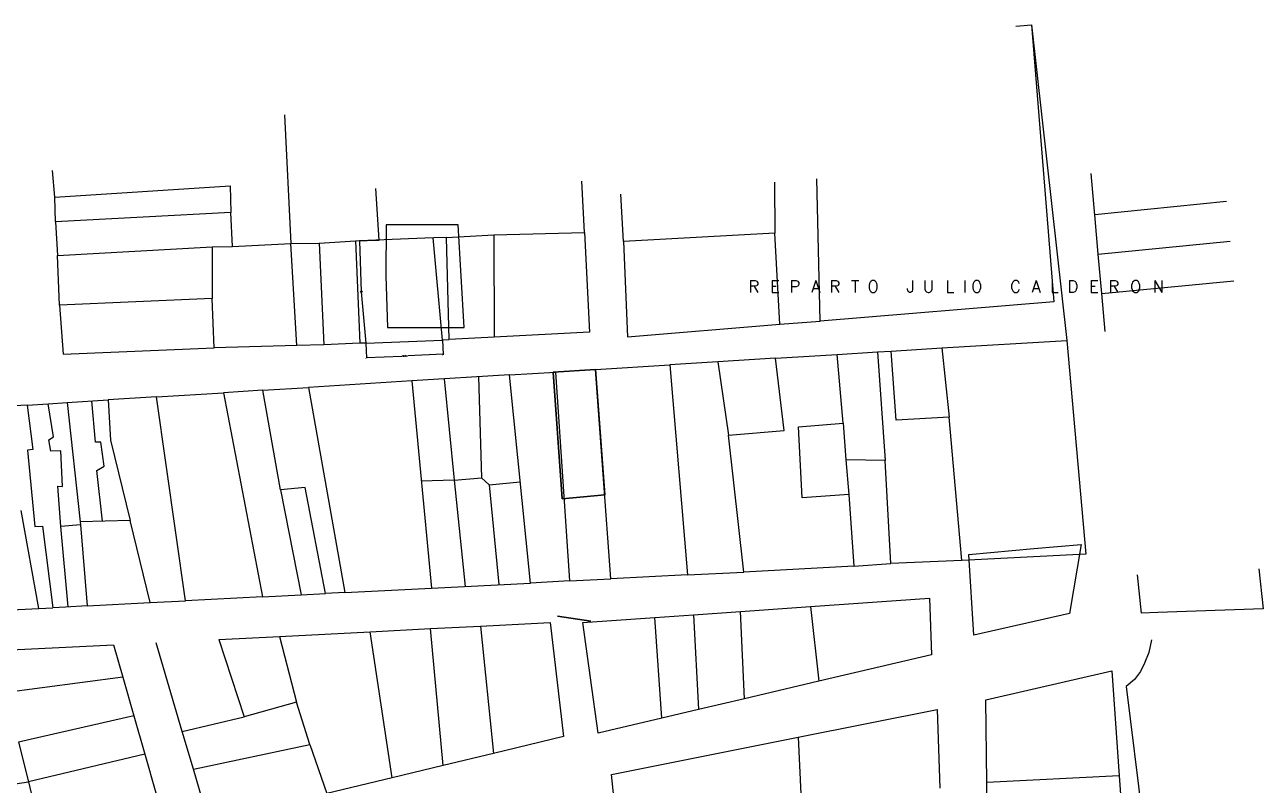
# Model space of a CAD drawing. Header units: millimetres. Extents: x 600588 to 602447, y 1316165 to 1317757.
# Drawn here: x 602048.8 to 602309, y 1316721.1 to 1316880.9 of the extents above; entities that cross this region are included whole.
import ezdxf

# ---------------------------------------------------------------- set-up
doc = ezdxf.new("R2010")
doc.units = ezdxf.units.MM
doc.header["$PDMODE"] = 35
doc.header["$PDSIZE"] = 0.5
doc.layers.add('2', color=7, linetype='Continuous')
doc.layers.add('Nivel 2', color=7, linetype='Continuous', lineweight=0)
doc.styles.add('ROMANS', font='ROMANS', dxfattribs={"height": 0.2})
doc.styles.add('Style-Txt', font='txt_____.ttf')
doc.dimstyles.new('STANDARD$0', dxfattribs={"dimtxt": 0.6, "dimasz": 0.5, "dimexe": 0.125, "dimexo": 0.000625, "dimgap": 0.0625, "dimtad": 0, "dimzin": 1, "dimdsep": 46, "dimtxsty": 'ROMANS', "dimblk1": 'ARCHTICK', "dimblk2": 'ARCHTICK', "dimsah": 1, "dimcen": 2.5, "dimclrd": 1, "dimclre": 1, "dimclrt": 30, "dimaunit": 1, "dimadec": 0, "dimazin": 0, "dimtfac": 1, "dimtix": 1, "dimtofl": 0, "dimtmove": 1, "dimatfit": 3, "dimldrblk": 'ARCHTICK', "dimfxl": 1, "dimtolj": 1, "dimtzin": 1, "dimarcsym": 0})

# ---------------------------------------------------------------- blocks, each defined once
blk = doc.blocks.new('_ARCHTICK')
at = {"color": 0, "linetype": 'ByBlock', "const_width": 0.15}
blk.add_lwpolyline([(-0.5, -0.5), (0.5, 0.5)], dxfattribs=at)
blk = doc.blocks.new('*D367')
at = {"layer": 'Defpoints', "color": 0, "linetype": 'Continuous', "lineweight": 30, "transparency": 16777216}
for p in [(602120.48, 1316813.99), (602136.57, 1316814.68), (602120.61, 1316810.94)]:
    blk.add_point(p, dxfattribs=at)
at = {"layer": 'Nivel 2', "color": 1, "lineweight": -2, "transparency": 16777216}
for p, q in [((602120.48, 1316813.99), (602120.62, 1316810.82)), ((602136.57, 1316814.68), (602136.7, 1316811.5)), ((602120.61, 1316810.94), (602128.02, 1316811.26)), ((602136.7, 1316811.63), (602129.29, 1316811.31))]:
    blk.add_line(p, q, dxfattribs=at)
at = {"layer": 'Nivel 2', "color": 1, "linetype": 'Continuous', "lineweight": -2, "transparency": 16777216, "xscale": 0.5, "yscale": 0.5, "zscale": 0.5}
for p, rotation in [((602120.61, 1316810.94), 182.4466599961831), ((602136.7, 1316811.63), 2.446659996183102)]:
    blk.add_blockref('_ARCHTICK', p, dxfattribs=dict(at, rotation=rotation))
at = {"layer": 'Nivel 2', "color": 30, "linetype": 'Continuous', "lineweight": -3, "transparency": 16777216, "insert": (602128.65, 1316811.28), "char_height": 0.2, "attachment_point": 5, "rotation": 2.4467, "style": 'ROMANS'}
blk.add_mtext('\\A1;16.10m.', dxfattribs=at)

msp = doc.modelspace()

# ---------------------------------------------------------------- linework, layer by layer
at = {"layer": '2', "color": 1, "linetype": 'Continuous'}
msp.add_lwpolyline([(602308.048, 1316766.558), (602308.999, 1316758.121), (602286.822, 1316757.376), (602283.414, 1316757.211), (602282.618, 1316765.292)], dxfattribs=at)
at = {"layer": 'Nivel 2', "color": 1, "linetype": 'Continuous', "lineweight": -3}
for p, q in [((602260.318, 1316880.876), (602267.765, 1316814.503)), ((602103.359, 1316861.924), (602104.742, 1316834.931)), ((602103.359, 1316861.924), (602104.742, 1316834.931)), ((602055.154, 1316844.656), (602054.673, 1316850.247)), ((602055.154, 1316844.656), (602054.673, 1316850.247)), ((602273.61, 1316840.901), (602272.834, 1316849.647)), ((602055.154, 1316844.656), (602091.974, 1316847.034)), ((602055.154, 1316844.656), (602091.974, 1316847.034)), ((602091.974, 1316847.034), (602092.099, 1316841.442)), ((602091.974, 1316847.034), (602092.099, 1316841.442)), ((602166.438, 1316837.25), (602165.835, 1316847.976)), ((602166.438, 1316837.25), (602165.835, 1316847.976)), ((602206.328, 1316847.774), (602206.423, 1316837.098)), ((602206.328, 1316847.774), (602206.423, 1316837.098)), ((602215.911, 1316818.576), (602215.228, 1316848.52)), ((602215.911, 1316818.576), (602215.228, 1316848.52)), ((602055.277, 1316839.471), (602055.154, 1316844.656)), ((602055.277, 1316839.471), (602055.154, 1316844.656)), ((602123.256, 1316835.611), (602122.601, 1316846.439)), ((602123.256, 1316835.611), (602122.601, 1316846.439)), ((602174.585, 1316835.349), (602174.036, 1316845.313)), ((602174.585, 1316835.349), (602174.036, 1316845.313)), ((602301.252, 1316843.719), (602273.606, 1316840.905)), ((602092.099, 1316841.442), (602055.277, 1316839.471)), ((602092.099, 1316841.442), (602055.277, 1316839.471)), ((602055.277, 1316839.471), (602055.662, 1316832.405)), ((602055.277, 1316839.471), (602055.662, 1316832.405)), ((602092.485, 1316834.274), (602092.099, 1316841.442)), ((602092.485, 1316834.274), (602092.099, 1316841.442)), ((602274.341, 1316832.65), (602273.609, 1316840.902)), ((602137.396, 1316836.174), (602147.364, 1316836.72)), ((602137.396, 1316836.174), (602147.364, 1316836.72)), ((602147.364, 1316836.72), (602166.438, 1316837.25)), ((602147.364, 1316836.72), (602166.438, 1316837.25)), ((602147.364, 1316836.72), (602147.402, 1316815.264)), ((602147.364, 1316836.72), (602147.402, 1316815.264)), ((602206.423, 1316837.098), (602174.585, 1316835.349)), ((602206.423, 1316837.098), (602174.585, 1316835.349)), ((602207.418, 1316817.984), (602206.423, 1316837.098)), ((602207.418, 1316817.984), (602206.423, 1316837.098)), ((602055.662, 1316832.405), (602088.161, 1316834.207)), ((602055.662, 1316832.405), (602088.161, 1316834.207)), ((602088.161, 1316834.207), (602092.485, 1316834.274)), ((602088.161, 1316834.207), (602092.485, 1316834.274)), ((602088.161, 1316834.207), (602088.206, 1316823.377)), ((602088.161, 1316834.207), (602088.206, 1316823.377)), ((602092.485, 1316834.274), (602104.742, 1316834.931)), ((602092.485, 1316834.274), (602104.742, 1316834.931)), ((602104.742, 1316834.931), (602110.643, 1316834.953)), ((602104.742, 1316834.931), (602110.643, 1316834.953)), ((602105.949, 1316813.479), (602104.742, 1316834.931)), ((602105.949, 1316813.479), (602104.742, 1316834.931)), ((602110.643, 1316834.953), (602118.271, 1316835.44)), ((602110.643, 1316834.953), (602118.271, 1316835.44)), ((602110.643, 1316834.953), (602111.646, 1316813.654)), ((602110.643, 1316834.953), (602111.646, 1316813.654)), ((602118.271, 1316835.44), (602123.256, 1316835.611)), ((602118.271, 1316835.44), (602123.256, 1316835.611)), ((602118.271, 1316835.44), (602119.224, 1316813.988)), ((602118.271, 1316835.44), (602119.224, 1316813.988)), ((602137.396, 1316836.174), (602134.755, 1316836.134)), ((602137.993, 1316814.771), (602137.396, 1316836.174)), ((602137.993, 1316814.771), (602137.396, 1316836.174)), ((602274.342, 1316832.654), (602302.036, 1316835.376)), ((602056.112, 1316821.933), (602055.662, 1316832.405)), ((602056.112, 1316821.933), (602055.662, 1316832.405)), ((602275.073, 1316824.401), (602274.341, 1316832.651)), ((602302.804, 1316826.987), (602275.062, 1316824.371)), ((602088.206, 1316823.377), (602056.112, 1316821.933)), ((602088.206, 1316823.377), (602056.112, 1316821.933)), ((602088.605, 1316812.956), (602088.206, 1316823.377)), ((602088.605, 1316812.956), (602088.206, 1316823.377)), ((602275.777, 1316816.452), (602275.073, 1316824.404)), ((602207.418, 1316817.984), (602215.911, 1316818.576)), ((602207.418, 1316817.984), (602215.911, 1316818.576)), ((602105.949, 1316813.479), (602088.605, 1316812.956)), ((602105.949, 1316813.479), (602088.605, 1316812.956)), ((602111.646, 1316813.654), (602105.949, 1316813.479)), ((602111.646, 1316813.654), (602105.949, 1316813.479)), ((602119.224, 1316813.988), (602111.646, 1316813.654)), ((602119.224, 1316813.988), (602111.646, 1316813.654)), ((602120.481, 1316813.992), (602119.224, 1316813.988)), ((602136.567, 1316814.679), (602137.993, 1316814.771)), ((602136.567, 1316814.679), (602137.993, 1316814.771)), ((602147.402, 1316815.264), (602137.993, 1316814.771)), ((602147.402, 1316815.264), (602137.993, 1316814.771)), ((602230.848, 1316812.315), (602241.471, 1316812.979)), ((602230.848, 1316812.315), (602241.471, 1316812.979)), ((602241.471, 1316812.979), (602243.006, 1316798.392)), ((602241.471, 1316812.979), (602243.006, 1316798.392)), ((602206.507, 1316810.795), (602194.45, 1316810.042)), ((602206.507, 1316810.795), (602194.45, 1316810.042)), ((602206.507, 1316810.795), (602219.464, 1316811.604)), ((602206.507, 1316810.795), (602219.464, 1316811.604)), ((602208.324, 1316795.616), (602206.507, 1316810.795)), ((602208.324, 1316795.616), (602206.507, 1316810.795)), ((602219.464, 1316811.604), (602227.998, 1316812.137)), ((602219.464, 1316811.604), (602227.998, 1316812.137)), ((602220.781, 1316797.189), (602219.464, 1316811.604)), ((602220.781, 1316797.189), (602219.464, 1316811.604)), ((602227.998, 1316812.137), (602230.848, 1316812.315)), ((602227.998, 1316812.137), (602230.848, 1316812.315)), ((602227.998, 1316812.137), (602229.563, 1316789.291)), ((602227.998, 1316812.137), (602229.563, 1316789.291)), ((602231.919, 1316797.791), (602230.848, 1316812.315)), ((602231.919, 1316797.791), (602230.848, 1316812.315)), ((602150.672, 1316807.307), (602160.295, 1316807.908)), ((602150.672, 1316807.307), (602160.295, 1316807.908)), ((602159.838, 1316807.879), (602161.684, 1316781.293)), ((602168.741, 1316808.435), (602160.295, 1316807.908)), ((602168.741, 1316808.435), (602160.295, 1316807.908)), ((602160.295, 1316807.908), (602163.284, 1316764.001)), ((602160.295, 1316807.908), (602163.284, 1316764.001)), ((602168.741, 1316808.435), (602184.328, 1316809.409)), ((602168.741, 1316808.435), (602184.328, 1316809.409)), ((602171.926, 1316764.437), (602168.741, 1316808.435)), ((602171.926, 1316764.437), (602168.741, 1316808.435)), ((602194.45, 1316810.042), (602184.328, 1316809.409)), ((602194.45, 1316810.042), (602184.328, 1316809.409)), ((602184.328, 1316809.409), (602188.062, 1316765.272)), ((602184.328, 1316809.409), (602188.062, 1316765.272)), ((602194.45, 1316810.042), (602196.628, 1316794.606)), ((602194.45, 1316810.042), (602196.628, 1316794.606)), ((602130.111, 1316806.022), (602108.397, 1316804.666)), ((602130.111, 1316806.022), (602108.397, 1316804.666)), ((602150.672, 1316807.307), (602130.111, 1316806.022)), ((602150.672, 1316807.307), (602130.111, 1316806.022)), ((602130.111, 1316806.022), (602134.242, 1316762.506)), ((602130.111, 1316806.022), (602134.242, 1316762.506)), ((602130.111, 1316806.022), (602134.242, 1316762.506)), ((602130.111, 1316806.022), (602134.242, 1316762.506)), ((602155.039, 1316763.569), (602150.672, 1316807.307)), ((602155.039, 1316763.569), (602150.672, 1316807.307)), ((602155.039, 1316763.569), (602150.672, 1316807.307)), ((602155.039, 1316763.569), (602150.672, 1316807.307)), ((602076.462, 1316802.671), (602066.348, 1316802.039)), ((602076.462, 1316802.671), (602066.348, 1316802.039)), ((602076.462, 1316802.671), (602090.588, 1316803.553)), ((602076.462, 1316802.671), (602090.588, 1316803.553)), ((602082.572, 1316759.831), (602076.462, 1316802.671)), ((602082.572, 1316759.831), (602076.462, 1316802.671)), ((602098.809, 1316804.067), (602090.588, 1316803.553)), ((602098.809, 1316804.067), (602090.588, 1316803.553)), ((602090.588, 1316803.553), (602098.765, 1316760.669)), ((602090.588, 1316803.553), (602098.765, 1316760.669)), ((602090.588, 1316803.553), (602098.765, 1316760.669)), ((602090.588, 1316803.553), (602098.765, 1316760.669)), ((602098.809, 1316804.067), (602108.397, 1316804.666)), ((602098.809, 1316804.067), (602108.397, 1316804.666)), ((602102.513, 1316783.164), (602098.809, 1316804.067)), ((602102.513, 1316783.164), (602098.809, 1316804.067)), ((602108.397, 1316804.666), (602116.079, 1316761.566)), ((602108.397, 1316804.666), (602116.079, 1316761.566)), ((602108.397, 1316804.666), (602116.079, 1316761.566)), ((602108.397, 1316804.666), (602116.079, 1316761.566)), ((602049.321, 1316800.975), (602043.926, 1316800.638)), ((602049.321, 1316800.975), (602043.926, 1316800.638)), ((602049.321, 1316800.975), (602053.737, 1316801.251)), ((602049.321, 1316800.975), (602053.737, 1316801.251)), ((602049.321, 1316800.975), (602050.507, 1316791.632)), ((602049.321, 1316800.975), (602050.507, 1316791.632)), ((602053.737, 1316801.251), (602057.706, 1316801.499)), ((602053.737, 1316801.251), (602057.706, 1316801.499)), ((602054.854, 1316794.308), (602053.737, 1316801.251)), ((602054.854, 1316794.308), (602053.737, 1316801.251)), ((602057.706, 1316801.499), (602066.348, 1316802.039)), ((602057.706, 1316801.499), (602066.348, 1316802.039)), ((602057.706, 1316801.499), (602060.471, 1316776.394)), ((602057.706, 1316801.499), (602060.471, 1316776.394)), ((602063.661, 1316793.142), (602062.902, 1316801.824)), ((602063.661, 1316793.142), (602062.902, 1316801.824)), ((602066.348, 1316802.039), (602066.81, 1316793.603)), ((602066.348, 1316802.039), (602066.81, 1316793.603)), ((602243.006, 1316798.392), (602231.919, 1316797.791)), ((602243.006, 1316798.392), (602231.919, 1316797.791)), ((602245.674, 1316768.303), (602243.006, 1316798.392)), ((602245.674, 1316768.303), (602243.006, 1316798.392)), ((602196.628, 1316794.606), (602208.324, 1316795.616)), ((602196.628, 1316794.606), (602208.324, 1316795.616)), ((602211.373, 1316796.391), (602220.781, 1316797.189)), ((602211.373, 1316796.391), (602220.781, 1316797.189)), ((602212.146, 1316781.497), (602211.373, 1316796.391)), ((602212.146, 1316781.497), (602211.373, 1316796.391)), ((602220.781, 1316797.189), (602221.321, 1316789.463)), ((602220.781, 1316797.189), (602221.321, 1316789.463)), ((602053.896, 1316793.635), (602054.854, 1316794.308)), ((602053.896, 1316793.635), (602054.854, 1316794.308)), ((602054.28, 1316791.25), (602053.896, 1316793.635)), ((602054.28, 1316791.25), (602053.896, 1316793.635)), ((602064.779, 1316793.156), (602063.661, 1316793.142)), ((602064.779, 1316793.156), (602063.661, 1316793.142)), ((602065.499, 1316788.13), (602064.779, 1316793.156)), ((602065.499, 1316788.13), (602064.779, 1316793.156)), ((602066.81, 1316793.603), (602070.949, 1316776.739)), ((602066.81, 1316793.603), (602070.949, 1316776.739)), ((602199.867, 1316765.875), (602196.628, 1316794.606)), ((602199.867, 1316765.875), (602196.628, 1316794.606)), ((602050.507, 1316791.632), (602049.398, 1316791.496)), ((602050.507, 1316791.632), (602049.398, 1316791.496)), ((602049.398, 1316791.496), (602050.937, 1316775.442)), ((602049.398, 1316791.496), (602050.937, 1316775.442)), ((602056.413, 1316791.377), (602054.28, 1316791.25)), ((602056.413, 1316791.377), (602054.28, 1316791.25)), ((602056.755, 1316783.855), (602056.413, 1316791.377)), ((602056.755, 1316783.855), (602056.413, 1316791.377)), ((602229.563, 1316789.291), (602221.321, 1316789.463)), ((602221.321, 1316789.463), (602221.911, 1316782.195)), ((602221.321, 1316789.463), (602221.911, 1316782.195)), ((602229.563, 1316789.291), (602221.321, 1316789.463)), ((602063.985, 1316787.196), (602065.499, 1316788.13)), ((602063.985, 1316787.196), (602065.499, 1316788.13)), ((602065.166, 1316776.549), (602063.985, 1316787.196)), ((602065.166, 1316776.549), (602063.985, 1316787.196)), ((602230.771, 1316767.687), (602229.563, 1316789.291)), ((602230.771, 1316767.687), (602229.563, 1316789.291)), ((602139.057, 1316785.209), (602144.741, 1316785.684)), ((602139.057, 1316785.209), (602141.375, 1316762.871)), ((602139.057, 1316785.209), (602141.375, 1316762.871)), ((602146.4, 1316784.193), (602152.914, 1316784.849)), ((602056.415, 1316775.419), (602055.738, 1316783.945)), ((602055.738, 1316783.945), (602056.755, 1316783.855)), ((602055.738, 1316783.945), (602056.755, 1316783.855)), ((602056.415, 1316775.419), (602055.738, 1316783.945)), ((602107.751, 1316783.641), (602102.513, 1316783.164)), ((602107.751, 1316783.641), (602102.513, 1316783.164)), ((602102.513, 1316783.164), (602106.881, 1316761.089)), ((602102.513, 1316783.164), (602106.881, 1316761.089)), ((602102.513, 1316783.164), (602106.881, 1316761.089)), ((602102.513, 1316783.164), (602106.881, 1316761.089)), ((602112.029, 1316761.356), (602107.751, 1316783.641)), ((602112.029, 1316761.356), (602107.751, 1316783.641)), ((602112.029, 1316761.356), (602107.751, 1316783.641)), ((602112.029, 1316761.356), (602107.751, 1316783.641)), ((602161.684, 1316781.293), (602170.647, 1316782.103)), ((602221.911, 1316782.195), (602212.146, 1316781.497)), ((602221.911, 1316782.195), (602212.146, 1316781.497)), ((602221.911, 1316782.195), (602223.019, 1316767.097)), ((602221.911, 1316782.195), (602223.019, 1316767.097)), ((602051.756, 1316758.235), (602048.049, 1316778.838)), ((602051.756, 1316758.235), (602048.049, 1316778.838)), ((602070.949, 1316776.739), (602060.471, 1316776.394)), ((602070.949, 1316776.739), (602060.471, 1316776.394)), ((602075.159, 1316759.447), (602070.949, 1316776.739)), ((602075.159, 1316759.447), (602070.949, 1316776.739)), ((602050.937, 1316775.442), (602052.556, 1316775.484)), ((602050.937, 1316775.442), (602052.556, 1316775.484)), ((602052.556, 1316775.484), (602054.725, 1316758.389)), ((602052.556, 1316775.484), (602054.725, 1316758.389)), ((602060.524, 1316775.784), (602056.415, 1316775.419)), ((602060.524, 1316775.784), (602056.415, 1316775.419)), ((602057.913, 1316758.554), (602056.415, 1316775.419)), ((602057.913, 1316758.554), (602056.415, 1316775.419)), ((602060.471, 1316776.394), (602060.524, 1316775.784)), ((602060.471, 1316776.394), (602060.524, 1316775.784)), ((602060.524, 1316775.784), (602061.903, 1316758.761)), ((602060.524, 1316775.784), (602061.903, 1316758.761)), ((602260.772, 1316770.813), (602270.732, 1316771.699)), ((602270.732, 1316771.699), (602268.32, 1316757.193)), ((602270.732, 1316771.699), (602268.32, 1316757.193)), ((602271.714, 1316769.623), (602245.674, 1316768.303)), ((602271.714, 1316769.623), (602245.674, 1316768.303)), ((602247.125, 1316769.598), (602260.772, 1316770.813)), ((602248.236, 1316752.608), (602247.125, 1316769.598)), ((602248.236, 1316752.608), (602247.125, 1316769.598)), ((602223.019, 1316767.097), (602199.867, 1316765.875)), ((602223.019, 1316767.097), (602199.867, 1316765.875)), ((602223.019, 1316767.097), (602230.771, 1316767.687)), ((602223.019, 1316767.097), (602230.771, 1316767.687)), ((602245.674, 1316768.303), (602230.771, 1316767.687)), ((602245.674, 1316768.303), (602230.771, 1316767.687)), ((602134.242, 1316762.506), (602155.039, 1316763.569)), ((602134.242, 1316762.506), (602155.039, 1316763.569)), ((602134.242, 1316762.506), (602155.039, 1316763.569)), ((602134.242, 1316762.506), (602155.039, 1316763.569)), ((602163.284, 1316764.001), (602155.039, 1316763.569)), ((602163.284, 1316764.001), (602155.039, 1316763.569)), ((602163.284, 1316764.001), (602155.039, 1316763.569)), ((602163.284, 1316764.001), (602155.039, 1316763.569)), ((602163.284, 1316764.001), (602171.926, 1316764.437)), ((602163.284, 1316764.001), (602171.926, 1316764.437)), ((602188.062, 1316765.272), (602171.926, 1316764.437)), ((602188.062, 1316765.272), (602171.926, 1316764.437)), ((602188.062, 1316765.272), (602199.867, 1316765.875)), ((602188.062, 1316765.272), (602199.867, 1316765.875)), ((602098.765, 1316760.669), (602106.881, 1316761.089)), ((602098.765, 1316760.669), (602106.881, 1316761.089)), ((602098.765, 1316760.669), (602106.881, 1316761.089)), ((602098.765, 1316760.669), (602106.881, 1316761.089)), ((602106.881, 1316761.089), (602112.029, 1316761.356)), ((602106.881, 1316761.089), (602112.029, 1316761.356)), ((602106.881, 1316761.089), (602112.029, 1316761.356)), ((602106.881, 1316761.089), (602112.029, 1316761.356)), ((602116.079, 1316761.566), (602112.029, 1316761.356)), ((602116.079, 1316761.566), (602112.029, 1316761.356)), ((602116.079, 1316761.566), (602112.029, 1316761.356)), ((602116.079, 1316761.566), (602112.029, 1316761.356)), ((602116.079, 1316761.566), (602134.242, 1316762.506)), ((602116.079, 1316761.566), (602134.242, 1316762.506)), ((602116.079, 1316761.566), (602134.242, 1316762.506)), ((602116.079, 1316761.566), (602134.242, 1316762.506)), ((602042.676, 1316757.765), (602051.756, 1316758.235)), ((602042.676, 1316757.765), (602051.756, 1316758.235)), ((602051.756, 1316758.235), (602054.725, 1316758.389)), ((602051.756, 1316758.235), (602054.725, 1316758.389)), ((602057.408, 1316758.528), (602054.725, 1316758.389)), ((602057.408, 1316758.528), (602054.725, 1316758.389)), ((602061.903, 1316758.761), (602057.408, 1316758.528)), ((602061.903, 1316758.761), (602057.408, 1316758.528)), ((602061.903, 1316758.761), (602075.159, 1316759.447)), ((602061.903, 1316758.761), (602075.159, 1316759.447)), ((602075.159, 1316759.447), (602082.572, 1316759.831)), ((602075.159, 1316759.447), (602082.572, 1316759.831)), ((602098.765, 1316760.669), (602082.572, 1316759.831)), ((602098.765, 1316760.669), (602082.572, 1316759.831)), ((602098.765, 1316760.669), (602082.572, 1316759.831)), ((602098.765, 1316760.669), (602082.572, 1316759.831)), ((602199.153, 1316757.598), (602213.899, 1316758.638)), ((602199.153, 1316757.598), (602213.899, 1316758.638)), ((602213.899, 1316758.638), (602238.858, 1316760.397)), ((602213.899, 1316758.638), (602238.858, 1316760.397)), ((602213.899, 1316758.638), (602215.611, 1316742.918)), ((602213.899, 1316758.638), (602215.611, 1316742.918)), ((602238.858, 1316760.397), (602239.325, 1316748.5)), ((602238.858, 1316760.397), (602239.325, 1316748.5)), ((602166.056, 1316755.266), (602181.22, 1316756.334)), ((602166.056, 1316755.266), (602181.22, 1316756.334)), ((602181.22, 1316756.334), (602189.29, 1316756.903)), ((602181.22, 1316756.334), (602189.29, 1316756.903)), ((602182.637, 1316735.156), (602181.22, 1316756.334)), ((602182.637, 1316735.156), (602181.22, 1316756.334)), ((602189.29, 1316756.903), (602199.153, 1316757.598)), ((602189.29, 1316756.903), (602199.153, 1316757.598)), ((602189.29, 1316756.903), (602190.33, 1316736.967)), ((602189.29, 1316756.903), (602190.33, 1316736.967)), ((602200.031, 1316739.25), (602199.153, 1316757.598)), ((602200.031, 1316739.25), (602199.153, 1316757.598)), ((602268.32, 1316757.193), (602248.236, 1316752.608)), ((602268.32, 1316757.193), (602248.236, 1316752.608)), ((602102.335, 1316752.351), (602121.39, 1316753.334)), ((602102.335, 1316752.351), (602121.39, 1316753.334)), ((602121.39, 1316753.334), (602134.06, 1316753.987)), ((602121.39, 1316753.334), (602134.06, 1316753.987)), ((602125.996, 1316722.628), (602121.39, 1316753.334)), ((602125.996, 1316722.628), (602121.39, 1316753.334)), ((602125.996, 1316722.628), (602121.39, 1316753.334)), ((602134.06, 1316753.987), (602144.535, 1316754.526)), ((602134.06, 1316753.987), (602144.535, 1316754.526)), ((602136.705, 1316725.207), (602134.06, 1316753.987)), ((602136.705, 1316725.207), (602134.06, 1316753.987)), ((602136.705, 1316725.207), (602134.06, 1316753.987)), ((602144.535, 1316754.526), (602159.2, 1316755.283)), ((602144.535, 1316754.526), (602159.2, 1316755.283)), ((602144.535, 1316754.526), (602147.315, 1316727.764)), ((602144.535, 1316754.526), (602147.315, 1316727.764)), ((602144.535, 1316754.526), (602147.315, 1316727.764)), ((602159.2, 1316755.283), (602162.016, 1316731.304)), ((602159.2, 1316755.283), (602162.016, 1316731.304)), ((602159.2, 1316755.283), (602162.016, 1316731.304)), ((602169.262, 1316732.008), (602166.056, 1316755.266)), ((602169.262, 1316732.008), (602166.056, 1316755.266)), ((602169.262, 1316732.008), (602166.056, 1316755.266)), ((602041.305, 1316749.276), (602067.457, 1316750.564)), ((602067.457, 1316750.564), (602069.398, 1316743.814)), ((602081.898, 1316732.377), (602076.397, 1316751.015)), ((602089.565, 1316751.693), (602102.335, 1316752.351)), ((602089.565, 1316751.693), (602094.925, 1316735.468)), ((602102.335, 1316752.351), (602105.937, 1316738.567)), ((602102.335, 1316752.351), (602105.937, 1316738.567)), ((602239.325, 1316748.5), (602215.611, 1316742.918)), ((602069.398, 1316743.814), (602044.035, 1316740.394)), ((602069.398, 1316743.814), (602071.733, 1316735.69)), ((602215.611, 1316742.918), (602200.031, 1316739.25)), ((602250.729, 1316739.006), (602277.227, 1316745.148)), ((602277.227, 1316745.148), (602278.756, 1316723.058)), ((602105.937, 1316738.567), (602094.925, 1316735.468)), ((602105.937, 1316738.567), (602094.925, 1316735.468)), ((602108.68, 1316729.622), (602105.937, 1316738.567)), ((602108.68, 1316729.622), (602105.937, 1316738.567)), ((602200.031, 1316739.25), (602190.33, 1316736.967)), ((602250.899, 1316721.672), (602250.729, 1316739.006)), ((602071.733, 1316735.69), (602047.492, 1316730.127)), ((602071.733, 1316735.69), (602074.055, 1316727.612)), ((602081.898, 1316732.377), (602094.925, 1316735.468)), ((602182.637, 1316735.156), (602169.262, 1316732.008)), ((602190.33, 1316736.967), (602182.637, 1316735.156)), ((602211.331, 1316731.172), (602240.477, 1316736.986)), ((602240.477, 1316736.986), (602241.063, 1316720.487)), ((602084.24, 1316724.443), (602081.898, 1316732.377)), ((602047.492, 1316730.127), (602049.625, 1316721.812)), ((602084.24, 1316724.443), (602108.68, 1316729.622)), ((602084.24, 1316724.443), (602108.68, 1316729.622)), ((602108.68, 1316729.622), (602112.27, 1316719.321)), ((602108.68, 1316729.622), (602112.27, 1316719.321)), ((602162.016, 1316731.304), (602147.315, 1316727.764)), ((602162.016, 1316731.304), (602147.315, 1316727.764)), ((602172.111, 1316723.347), (602211.331, 1316731.172)), ((602211.331, 1316731.172), (602211.871, 1316719.279)), ((602074.055, 1316727.612), (602049.625, 1316721.812)), ((602074.055, 1316727.612), (602076.383, 1316719.516)), ((602147.315, 1316727.764), (602136.705, 1316725.207)), ((602147.315, 1316727.764), (602136.705, 1316725.207)), ((602087.513, 1316713.358), (602084.24, 1316724.443)), ((602136.705, 1316725.207), (602125.996, 1316722.628)), ((602136.705, 1316725.207), (602125.996, 1316722.628)), ((602024.959, 1316717.986), (602049.625, 1316721.812)), ((602049.625, 1316721.812), (602051.497, 1316713.632)), ((602125.996, 1316722.628), (602112.27, 1316719.321)), ((602125.996, 1316722.628), (602112.27, 1316719.321)), ((602172.915, 1316715.26), (602172.111, 1316723.347)), ((602278.756, 1316723.058), (602250.899, 1316721.672)), ((602278.756, 1316723.058), (602279.3, 1316715.196)), ((602250.976, 1316713.952), (602250.899, 1316721.672))]:
    msp.add_line(p, q, dxfattribs=at)
at = {"layer": 'Nivel 2', "color": 1, "linetype": 'Continuous', "lineweight": -3, "flags": 128}
for points in [[(602257.013, 1316880.558), (602260.318, 1316880.876), (602265.035, 1316822.678), (602215.911, 1316818.576)], [(602257.013, 1316880.558), (602260.318, 1316880.876), (602265.035, 1316822.678), (602215.911, 1316818.576)], [(602260.318, 1316880.876), (602267.765, 1316814.503)], [(602166.438, 1316837.25), (602167.44, 1316816.307), (602147.402, 1316815.264)], [(602166.438, 1316837.25), (602167.44, 1316816.307), (602147.402, 1316815.264)], [(602174.585, 1316835.349), (602175.431, 1316815.269), (602207.418, 1316817.984)], [(602174.585, 1316835.349), (602175.431, 1316815.269), (602207.418, 1316817.984)], [(602056.112, 1316821.933), (602056.918, 1316811.666), (602088.605, 1316812.956)], [(602056.112, 1316821.933), (602056.918, 1316811.666), (602088.605, 1316812.956)], [(602241.471, 1316812.979), (602267.765, 1316814.503), (602271.714, 1316769.623)], [(602241.471, 1316812.979), (602267.765, 1316814.503), (602271.714, 1316769.623)], [(602168.741, 1316808.435), (602159.838, 1316807.879)], [(602168.741, 1316808.435), (602170.647, 1316782.103)], [(602136.946, 1316806.449), (602139.057, 1316785.209), (602132.11, 1316784.962)], [(602144.159, 1316806.9), (602144.741, 1316785.684), (602146.4, 1316784.193), (602148.388, 1316763.229)], [(602144.159, 1316806.9), (602144.741, 1316785.684), (602146.4, 1316784.193), (602148.388, 1316763.229)], [(602308.048, 1316766.558), (602308.999, 1316758.121), (602286.822, 1316757.376), (602283.414, 1316757.211), (602282.618, 1316765.292)], [(602160.726, 1316756.576), (602167.726, 1316755.576), (602167.726, 1316755.576), (602167.726, 1316755.576), (602160.726, 1316756.576)], [(602285.523, 1316751.626), (602284.974, 1316748.98), (602284.068, 1316746.739), (602283.21, 1316744.956), (602281.946, 1316743.274), (602280.171, 1316741.793), (602283.643, 1316714.096)], [(602285.523, 1316751.626), (602284.974, 1316748.98), (602284.068, 1316746.739), (602283.21, 1316744.956), (602281.946, 1316743.274), (602280.171, 1316741.793), (602283.643, 1316714.096)]]:
    msp.add_lwpolyline(points, dxfattribs=at)
for points in [[(602125.026, 1316817.293), (602141.132, 1316817.234), (602139.853, 1316838.852), (602124.728, 1316838.804), (602124.645, 1316828.098)], [(602120.481, 1316813.992), (602136.576, 1316814.575), (602134.596, 1316836.131), (602119.166, 1316835.47), (602119.51, 1316824.758)], [(602159.838, 1316807.879), (602168.741, 1316808.435), (602170.647, 1316782.103), (602161.684, 1316781.293)]]:
    msp.add_lwpolyline(points, close=True, dxfattribs=at)
at = {"layer": 'Nivel 2', "color": 1, "linetype": 'Continuous', "lineweight": -3}
msp.add_circle((602119.509, 1316824.773), 0.16, dxfattribs=at)

# ---------------------------------------------------------------- texts
at = {"layer": 'Nivel 2', "color": 1, "linetype": 'Continuous', "lineweight": -3, "insert": (602245.699, 1316825.867), "char_height": 2.5, "attachment_point": 5, "line_spacing_factor": 1.1, "style": 'Style-Txt'}
msp.add_mtext('\\T2.010943;REPARTO JULIO CALDERON', dxfattribs=at)

# ---------------------------------------------------------------- dimensions: what is measured, and where the dimension line sits
at = {"layer": 'Nivel 2', "color": 1, "linetype": 'Continuous', "lineweight": -3}
dim = msp.add_aligned_dim(p1=(602136.567, 1316814.679), p2=(602120.481, 1316813.992), distance=3.054, dimstyle='STANDARD$0', override={"dimpost": 'm.', "dimfxl": 31.75}, dxfattribs=at)
dim.commit()
dim.dimension.update_dxf_attribs({"geometry": '*D367', "text_midpoint": (602128.654, 1316811.284)})

doc.saveas('drawing.dxf')
